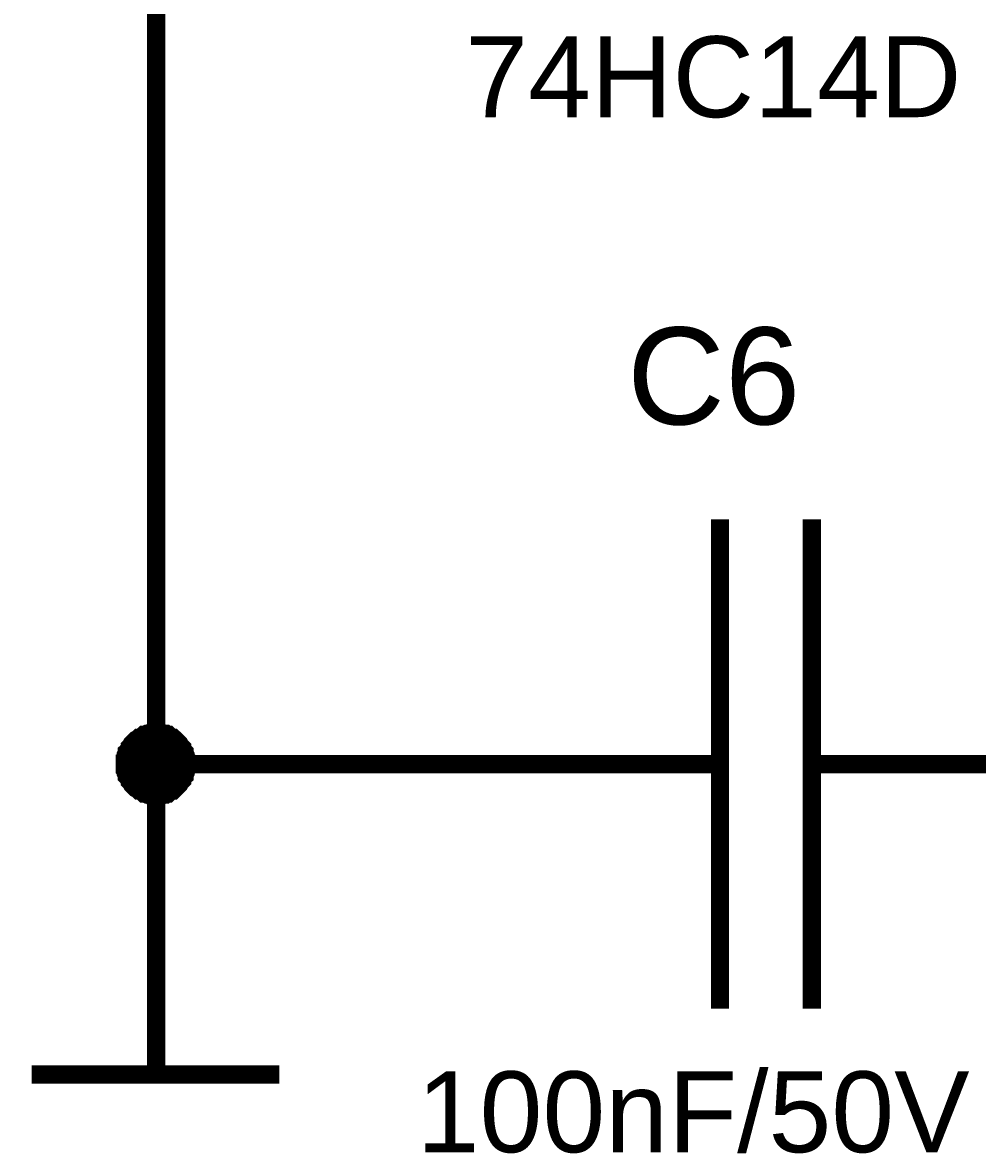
# Model space of a CAD drawing. Header units: millimetres. Extents: x -2024 to 917, y -725 to 13.
# Drawn here: x -1761.17 to -1745.53, y -695.55 to -677.02 of the extents above; entities that cross this region are included whole.
import ezdxf

# ---------------------------------------------------------------- set-up
doc = ezdxf.new("R2010")
doc.units = ezdxf.units.MM
doc.styles.get("Standard").update_dxf_attribs({"font": 'arial.ttf'})

msp = doc.modelspace()

# ---------------------------------------------------------------- linework, layer by layer
at = {"color": 7}
for points, const_width in [([(-1756.483, -674.168), (-1758.982, -674.168), (-1758.982, -689.17), (-1752.742, -689.17)], 0.3), ([(-1749.746, -685.163), (-1749.746, -693.177)], 0.3), ([(-1748.24, -685.163), (-1748.24, -693.177)], 0.3), ([(-1759.495, -689.17), (-1759.495, -689.137), (-1759.495, -689.12), (-1759.495, -689.087), (-1759.478, -689.071), (-1759.478, -689.038), (-1759.478, -689.021), (-1759.462, -688.988), (-1759.462, -688.971), (-1759.445, -688.955), (-1759.429, -688.922), (-1759.412, -688.905), (-1759.412, -688.889), (-1759.396, -688.872), (-1759.379, -688.839), (-1759.363, -688.822), (-1759.346, -688.806), (-1759.329, -688.789), (-1759.313, -688.773), (-1759.28, -688.756), (-1759.263, -688.74), (-1759.247, -688.74), (-1759.23, -688.723), (-1759.197, -688.706), (-1759.181, -688.69), (-1759.164, -688.69), (-1759.131, -688.673), (-1759.114, -688.673), (-1759.081, -688.673), (-1759.065, -688.657), (-1759.032, -688.657), (-1759.015, -688.657), (-1758.982, -688.657)], 0.3), ([(-1759.495, -689.17), (-1759.495, -689.137), (-1759.495, -689.12), (-1759.495, -689.087), (-1759.478, -689.071), (-1759.478, -689.038), (-1759.478, -689.021), (-1759.462, -688.988), (-1759.462, -688.971), (-1759.445, -688.955), (-1759.429, -688.922), (-1759.412, -688.905), (-1759.412, -688.889), (-1759.396, -688.872), (-1759.379, -688.839), (-1759.363, -688.822), (-1759.346, -688.806), (-1759.329, -688.789), (-1759.313, -688.773), (-1759.28, -688.756), (-1759.263, -688.74), (-1759.247, -688.74), (-1759.23, -688.723), (-1759.197, -688.706), (-1759.181, -688.69), (-1759.164, -688.69), (-1759.131, -688.673), (-1759.114, -688.673), (-1759.081, -688.673), (-1759.065, -688.657), (-1759.032, -688.657), (-1759.015, -688.657), (-1758.982, -688.657)], 0.3), ([(-1759.495, -689.17), (-1759.495, -689.137), (-1759.495, -689.12), (-1759.495, -689.087), (-1759.478, -689.071), (-1759.478, -689.038), (-1759.478, -689.021), (-1759.462, -688.988), (-1759.462, -688.971), (-1759.445, -688.955), (-1759.429, -688.922), (-1759.412, -688.905), (-1759.412, -688.889), (-1759.396, -688.872), (-1759.379, -688.839), (-1759.363, -688.822), (-1759.346, -688.806), (-1759.329, -688.789), (-1759.313, -688.773), (-1759.28, -688.756), (-1759.263, -688.74), (-1759.247, -688.74), (-1759.23, -688.723), (-1759.197, -688.706), (-1759.181, -688.69), (-1759.164, -688.69), (-1759.131, -688.673), (-1759.114, -688.673), (-1759.081, -688.673), (-1759.065, -688.657), (-1759.032, -688.657), (-1759.015, -688.657), (-1758.982, -688.657)], 0.3), ([(-1759.495, -689.17), (-1759.495, -689.137), (-1759.495, -689.12), (-1759.495, -689.087), (-1759.478, -689.071), (-1759.478, -689.038), (-1759.478, -689.021), (-1759.462, -688.988), (-1759.462, -688.971), (-1759.445, -688.955), (-1759.429, -688.922), (-1759.412, -688.905), (-1759.412, -688.889), (-1759.396, -688.872), (-1759.379, -688.839), (-1759.363, -688.822), (-1759.346, -688.806), (-1759.329, -688.789), (-1759.313, -688.773), (-1759.28, -688.756), (-1759.263, -688.74), (-1759.247, -688.74), (-1759.23, -688.723), (-1759.197, -688.706), (-1759.181, -688.69), (-1759.164, -688.69), (-1759.131, -688.673), (-1759.114, -688.673), (-1759.081, -688.673), (-1759.065, -688.657), (-1759.032, -688.657), (-1759.015, -688.657), (-1758.982, -688.657)], 0.3), ([(-1758.982, -688.657), (-1758.982, -688.657)], 0.3), ([(-1758.982, -688.657), (-1758.949, -688.657), (-1758.932, -688.657), (-1758.899, -688.657), (-1758.883, -688.673), (-1758.849, -688.673), (-1758.833, -688.673), (-1758.816, -688.69), (-1758.783, -688.69), (-1758.767, -688.706), (-1758.75, -688.723), (-1758.717, -688.74), (-1758.701, -688.74), (-1758.684, -688.756), (-1758.667, -688.773), (-1758.651, -688.789), (-1758.634, -688.806), (-1758.618, -688.822), (-1758.601, -688.839), (-1758.585, -688.872), (-1758.568, -688.889), (-1758.552, -688.905), (-1758.552, -688.922), (-1758.535, -688.955), (-1758.518, -688.971), (-1758.518, -688.988), (-1758.502, -689.021), (-1758.502, -689.038), (-1758.502, -689.071), (-1758.485, -689.087), (-1758.485, -689.12), (-1758.485, -689.137), (-1758.485, -689.17)], 0.3), ([(-1758.982, -688.657), (-1758.982, -688.657)], 0.3), ([(-1758.982, -688.657), (-1758.949, -688.657), (-1758.932, -688.657), (-1758.899, -688.657), (-1758.883, -688.673), (-1758.849, -688.673), (-1758.833, -688.673), (-1758.816, -688.69), (-1758.783, -688.69), (-1758.767, -688.706), (-1758.75, -688.723), (-1758.717, -688.74), (-1758.701, -688.74), (-1758.684, -688.756), (-1758.667, -688.773), (-1758.651, -688.789), (-1758.634, -688.806), (-1758.618, -688.822), (-1758.601, -688.839), (-1758.585, -688.872), (-1758.568, -688.889), (-1758.552, -688.905), (-1758.552, -688.922), (-1758.535, -688.955), (-1758.518, -688.971), (-1758.518, -688.988), (-1758.502, -689.021), (-1758.502, -689.038), (-1758.502, -689.071), (-1758.485, -689.087), (-1758.485, -689.12), (-1758.485, -689.137), (-1758.485, -689.17)], 0.3), ([(-1758.982, -688.657), (-1758.982, -688.657)], 0.3), ([(-1758.982, -688.657), (-1758.949, -688.657), (-1758.932, -688.657), (-1758.899, -688.657), (-1758.883, -688.673), (-1758.849, -688.673), (-1758.833, -688.673), (-1758.816, -688.69), (-1758.783, -688.69), (-1758.767, -688.706), (-1758.75, -688.723), (-1758.717, -688.74), (-1758.701, -688.74), (-1758.684, -688.756), (-1758.667, -688.773), (-1758.651, -688.789), (-1758.634, -688.806), (-1758.618, -688.822), (-1758.601, -688.839), (-1758.585, -688.872), (-1758.568, -688.889), (-1758.552, -688.905), (-1758.552, -688.922), (-1758.535, -688.955), (-1758.518, -688.971), (-1758.518, -688.988), (-1758.502, -689.021), (-1758.502, -689.038), (-1758.502, -689.071), (-1758.485, -689.087), (-1758.485, -689.12), (-1758.485, -689.137), (-1758.485, -689.17)], 0.3), ([(-1758.982, -688.657), (-1758.982, -688.657)], 0.3), ([(-1758.982, -688.657), (-1758.949, -688.657), (-1758.932, -688.657), (-1758.899, -688.657), (-1758.883, -688.673), (-1758.849, -688.673), (-1758.833, -688.673), (-1758.816, -688.69), (-1758.783, -688.69), (-1758.767, -688.706), (-1758.75, -688.723), (-1758.717, -688.74), (-1758.701, -688.74), (-1758.684, -688.756), (-1758.667, -688.773), (-1758.651, -688.789), (-1758.634, -688.806), (-1758.618, -688.822), (-1758.601, -688.839), (-1758.585, -688.872), (-1758.568, -688.889), (-1758.552, -688.905), (-1758.552, -688.922), (-1758.535, -688.955), (-1758.518, -688.971), (-1758.518, -688.988), (-1758.502, -689.021), (-1758.502, -689.038), (-1758.502, -689.071), (-1758.485, -689.087), (-1758.485, -689.12), (-1758.485, -689.137), (-1758.485, -689.17)], 0.3), ([(-1759.495, -689.17), (-1759.495, -689.137), (-1759.495, -689.12), (-1759.495, -689.087), (-1759.478, -689.071), (-1759.478, -689.038), (-1759.478, -689.021), (-1759.462, -688.988), (-1759.462, -688.971), (-1759.445, -688.955), (-1759.429, -688.922), (-1759.412, -688.905), (-1759.412, -688.889), (-1759.396, -688.872), (-1759.379, -688.839), (-1759.363, -688.822), (-1759.346, -688.806), (-1759.329, -688.789), (-1759.313, -688.773), (-1759.28, -688.756), (-1759.263, -688.74), (-1759.247, -688.74), (-1759.23, -688.723), (-1759.197, -688.706), (-1759.181, -688.69), (-1759.164, -688.69), (-1759.131, -688.673), (-1759.114, -688.673), (-1759.081, -688.673), (-1759.065, -688.657), (-1759.032, -688.657), (-1759.015, -688.657), (-1758.982, -688.657)], 0.0991), ([(-1759.495, -689.17), (-1759.495, -689.137), (-1759.495, -689.12), (-1759.495, -689.087), (-1759.478, -689.071), (-1759.478, -689.038), (-1759.478, -689.021), (-1759.462, -688.988), (-1759.462, -688.971), (-1759.445, -688.955), (-1759.429, -688.922), (-1759.412, -688.905), (-1759.412, -688.889), (-1759.396, -688.872), (-1759.379, -688.839), (-1759.363, -688.822), (-1759.346, -688.806), (-1759.329, -688.789), (-1759.313, -688.773), (-1759.28, -688.756), (-1759.263, -688.74), (-1759.247, -688.74), (-1759.23, -688.723), (-1759.197, -688.706), (-1759.181, -688.69), (-1759.164, -688.69), (-1759.131, -688.673), (-1759.114, -688.673), (-1759.081, -688.673), (-1759.065, -688.657), (-1759.032, -688.657), (-1759.015, -688.657), (-1758.982, -688.657)], 0.0991), ([(-1759.495, -689.17), (-1759.495, -689.137), (-1759.495, -689.12), (-1759.495, -689.087), (-1759.478, -689.071), (-1759.478, -689.038), (-1759.478, -689.021), (-1759.462, -688.988), (-1759.462, -688.971), (-1759.445, -688.955), (-1759.429, -688.922), (-1759.412, -688.905), (-1759.412, -688.889), (-1759.396, -688.872), (-1759.379, -688.839), (-1759.363, -688.822), (-1759.346, -688.806), (-1759.329, -688.789), (-1759.313, -688.773), (-1759.28, -688.756), (-1759.263, -688.74), (-1759.247, -688.74), (-1759.23, -688.723), (-1759.197, -688.706), (-1759.181, -688.69), (-1759.164, -688.69), (-1759.131, -688.673), (-1759.114, -688.673), (-1759.081, -688.673), (-1759.065, -688.657), (-1759.032, -688.657), (-1759.015, -688.657), (-1758.982, -688.657)], 0.0991), ([(-1759.495, -689.17), (-1759.495, -689.137), (-1759.495, -689.12), (-1759.495, -689.087), (-1759.478, -689.071), (-1759.478, -689.038), (-1759.478, -689.021), (-1759.462, -688.988), (-1759.462, -688.971), (-1759.445, -688.955), (-1759.429, -688.922), (-1759.412, -688.905), (-1759.412, -688.889), (-1759.396, -688.872), (-1759.379, -688.839), (-1759.363, -688.822), (-1759.346, -688.806), (-1759.329, -688.789), (-1759.313, -688.773), (-1759.28, -688.756), (-1759.263, -688.74), (-1759.247, -688.74), (-1759.23, -688.723), (-1759.197, -688.706), (-1759.181, -688.69), (-1759.164, -688.69), (-1759.131, -688.673), (-1759.114, -688.673), (-1759.081, -688.673), (-1759.065, -688.657), (-1759.032, -688.657), (-1759.015, -688.657), (-1758.982, -688.657)], 0.0991), ([(-1758.982, -688.657), (-1758.982, -688.657)], 0.0991), ([(-1758.982, -688.657), (-1758.949, -688.657), (-1758.932, -688.657), (-1758.899, -688.657), (-1758.883, -688.673), (-1758.849, -688.673), (-1758.833, -688.673), (-1758.816, -688.69), (-1758.783, -688.69), (-1758.767, -688.706), (-1758.75, -688.723), (-1758.717, -688.74), (-1758.701, -688.74), (-1758.684, -688.756), (-1758.667, -688.773), (-1758.651, -688.789), (-1758.634, -688.806), (-1758.618, -688.822), (-1758.601, -688.839), (-1758.585, -688.872), (-1758.568, -688.889), (-1758.552, -688.905), (-1758.552, -688.922), (-1758.535, -688.955), (-1758.518, -688.971), (-1758.518, -688.988), (-1758.502, -689.021), (-1758.502, -689.038), (-1758.502, -689.071), (-1758.485, -689.087), (-1758.485, -689.12), (-1758.485, -689.137), (-1758.485, -689.17)], 0.0991), ([(-1758.982, -688.657), (-1758.982, -688.657)], 0.0991), ([(-1758.982, -688.657), (-1758.949, -688.657), (-1758.932, -688.657), (-1758.899, -688.657), (-1758.883, -688.673), (-1758.849, -688.673), (-1758.833, -688.673), (-1758.816, -688.69), (-1758.783, -688.69), (-1758.767, -688.706), (-1758.75, -688.723), (-1758.717, -688.74), (-1758.701, -688.74), (-1758.684, -688.756), (-1758.667, -688.773), (-1758.651, -688.789), (-1758.634, -688.806), (-1758.618, -688.822), (-1758.601, -688.839), (-1758.585, -688.872), (-1758.568, -688.889), (-1758.552, -688.905), (-1758.552, -688.922), (-1758.535, -688.955), (-1758.518, -688.971), (-1758.518, -688.988), (-1758.502, -689.021), (-1758.502, -689.038), (-1758.502, -689.071), (-1758.485, -689.087), (-1758.485, -689.12), (-1758.485, -689.137), (-1758.485, -689.17)], 0.0991), ([(-1758.982, -688.657), (-1758.982, -688.657)], 0.0991), ([(-1758.982, -688.657), (-1758.949, -688.657), (-1758.932, -688.657), (-1758.899, -688.657), (-1758.883, -688.673), (-1758.849, -688.673), (-1758.833, -688.673), (-1758.816, -688.69), (-1758.783, -688.69), (-1758.767, -688.706), (-1758.75, -688.723), (-1758.717, -688.74), (-1758.701, -688.74), (-1758.684, -688.756), (-1758.667, -688.773), (-1758.651, -688.789), (-1758.634, -688.806), (-1758.618, -688.822), (-1758.601, -688.839), (-1758.585, -688.872), (-1758.568, -688.889), (-1758.552, -688.905), (-1758.552, -688.922), (-1758.535, -688.955), (-1758.518, -688.971), (-1758.518, -688.988), (-1758.502, -689.021), (-1758.502, -689.038), (-1758.502, -689.071), (-1758.485, -689.087), (-1758.485, -689.12), (-1758.485, -689.137), (-1758.485, -689.17)], 0.0991), ([(-1758.982, -688.657), (-1758.982, -688.657)], 0.0991), ([(-1758.982, -688.657), (-1758.949, -688.657), (-1758.932, -688.657), (-1758.899, -688.657), (-1758.883, -688.673), (-1758.849, -688.673), (-1758.833, -688.673), (-1758.816, -688.69), (-1758.783, -688.69), (-1758.767, -688.706), (-1758.75, -688.723), (-1758.717, -688.74), (-1758.701, -688.74), (-1758.684, -688.756), (-1758.667, -688.773), (-1758.651, -688.789), (-1758.634, -688.806), (-1758.618, -688.822), (-1758.601, -688.839), (-1758.585, -688.872), (-1758.568, -688.889), (-1758.552, -688.905), (-1758.552, -688.922), (-1758.535, -688.955), (-1758.518, -688.971), (-1758.518, -688.988), (-1758.502, -689.021), (-1758.502, -689.038), (-1758.502, -689.071), (-1758.485, -689.087), (-1758.485, -689.12), (-1758.485, -689.137), (-1758.485, -689.17)], 0.0991), ([(-1758.982, -689.683), (-1759.015, -689.683), (-1759.032, -689.683), (-1759.065, -689.683), (-1759.081, -689.667), (-1759.114, -689.667), (-1759.131, -689.667), (-1759.164, -689.65), (-1759.181, -689.65), (-1759.197, -689.634), (-1759.23, -689.617), (-1759.247, -689.601), (-1759.263, -689.601), (-1759.28, -689.584), (-1759.313, -689.568), (-1759.329, -689.551), (-1759.346, -689.534), (-1759.363, -689.518), (-1759.379, -689.501), (-1759.396, -689.468), (-1759.412, -689.452), (-1759.412, -689.435), (-1759.429, -689.418), (-1759.445, -689.385), (-1759.462, -689.369), (-1759.462, -689.352), (-1759.478, -689.319), (-1759.478, -689.303), (-1759.478, -689.269), (-1759.495, -689.253), (-1759.495, -689.22), (-1759.495, -689.203), (-1759.495, -689.17)], 0.3), ([(-1759.495, -689.17), (-1759.495, -689.17)], 0.3), ([(-1758.982, -689.683), (-1759.015, -689.683), (-1759.032, -689.683), (-1759.065, -689.683), (-1759.081, -689.667), (-1759.114, -689.667), (-1759.131, -689.667), (-1759.164, -689.65), (-1759.181, -689.65), (-1759.197, -689.634), (-1759.23, -689.617), (-1759.247, -689.601), (-1759.263, -689.601), (-1759.28, -689.584), (-1759.313, -689.568), (-1759.329, -689.551), (-1759.346, -689.534), (-1759.363, -689.518), (-1759.379, -689.501), (-1759.396, -689.468), (-1759.412, -689.452), (-1759.412, -689.435), (-1759.429, -689.418), (-1759.445, -689.385), (-1759.462, -689.369), (-1759.462, -689.352), (-1759.478, -689.319), (-1759.478, -689.303), (-1759.478, -689.269), (-1759.495, -689.253), (-1759.495, -689.22), (-1759.495, -689.203), (-1759.495, -689.17)], 0.3), ([(-1759.495, -689.17), (-1759.495, -689.17)], 0.3), ([(-1758.982, -689.683), (-1759.015, -689.683), (-1759.032, -689.683), (-1759.065, -689.683), (-1759.081, -689.667), (-1759.114, -689.667), (-1759.131, -689.667), (-1759.164, -689.65), (-1759.181, -689.65), (-1759.197, -689.634), (-1759.23, -689.617), (-1759.247, -689.601), (-1759.263, -689.601), (-1759.28, -689.584), (-1759.313, -689.568), (-1759.329, -689.551), (-1759.346, -689.534), (-1759.363, -689.518), (-1759.379, -689.501), (-1759.396, -689.468), (-1759.412, -689.452), (-1759.412, -689.435), (-1759.429, -689.418), (-1759.445, -689.385), (-1759.462, -689.369), (-1759.462, -689.352), (-1759.478, -689.319), (-1759.478, -689.303), (-1759.478, -689.269), (-1759.495, -689.253), (-1759.495, -689.22), (-1759.495, -689.203), (-1759.495, -689.17)], 0.3), ([(-1759.495, -689.17), (-1759.495, -689.17)], 0.3), ([(-1758.982, -689.683), (-1759.015, -689.683), (-1759.032, -689.683), (-1759.065, -689.683), (-1759.081, -689.667), (-1759.114, -689.667), (-1759.131, -689.667), (-1759.164, -689.65), (-1759.181, -689.65), (-1759.197, -689.634), (-1759.23, -689.617), (-1759.247, -689.601), (-1759.263, -689.601), (-1759.28, -689.584), (-1759.313, -689.568), (-1759.329, -689.551), (-1759.346, -689.534), (-1759.363, -689.518), (-1759.379, -689.501), (-1759.396, -689.468), (-1759.412, -689.452), (-1759.412, -689.435), (-1759.429, -689.418), (-1759.445, -689.385), (-1759.462, -689.369), (-1759.462, -689.352), (-1759.478, -689.319), (-1759.478, -689.303), (-1759.478, -689.269), (-1759.495, -689.253), (-1759.495, -689.22), (-1759.495, -689.203), (-1759.495, -689.17)], 0.3), ([(-1759.495, -689.17), (-1759.495, -689.17)], 0.3), ([(-1758.982, -689.17), (-1758.982, -694.254)], 0.3), ([(-1758.485, -689.17), (-1758.485, -689.203), (-1758.485, -689.22), (-1758.485, -689.253), (-1758.502, -689.269), (-1758.502, -689.303), (-1758.502, -689.319), (-1758.518, -689.352), (-1758.518, -689.369), (-1758.535, -689.385), (-1758.552, -689.418), (-1758.552, -689.435), (-1758.568, -689.452), (-1758.585, -689.468), (-1758.601, -689.501), (-1758.618, -689.518), (-1758.634, -689.534), (-1758.651, -689.551), (-1758.667, -689.568), (-1758.684, -689.584), (-1758.701, -689.601), (-1758.717, -689.601), (-1758.75, -689.617), (-1758.767, -689.634), (-1758.783, -689.65), (-1758.816, -689.65), (-1758.833, -689.667), (-1758.849, -689.667), (-1758.883, -689.667), (-1758.899, -689.683), (-1758.932, -689.683), (-1758.949, -689.683), (-1758.982, -689.683)], 0.3), ([(-1758.485, -689.17), (-1758.485, -689.203), (-1758.485, -689.22), (-1758.485, -689.253), (-1758.502, -689.269), (-1758.502, -689.303), (-1758.502, -689.319), (-1758.518, -689.352), (-1758.518, -689.369), (-1758.535, -689.385), (-1758.552, -689.418), (-1758.552, -689.435), (-1758.568, -689.452), (-1758.585, -689.468), (-1758.601, -689.501), (-1758.618, -689.518), (-1758.634, -689.534), (-1758.651, -689.551), (-1758.667, -689.568), (-1758.684, -689.584), (-1758.701, -689.601), (-1758.717, -689.601), (-1758.75, -689.617), (-1758.767, -689.634), (-1758.783, -689.65), (-1758.816, -689.65), (-1758.833, -689.667), (-1758.849, -689.667), (-1758.883, -689.667), (-1758.899, -689.683), (-1758.932, -689.683), (-1758.949, -689.683), (-1758.982, -689.683)], 0.3), ([(-1758.485, -689.17), (-1758.485, -689.203), (-1758.485, -689.22), (-1758.485, -689.253), (-1758.502, -689.269), (-1758.502, -689.303), (-1758.502, -689.319), (-1758.518, -689.352), (-1758.518, -689.369), (-1758.535, -689.385), (-1758.552, -689.418), (-1758.552, -689.435), (-1758.568, -689.452), (-1758.585, -689.468), (-1758.601, -689.501), (-1758.618, -689.518), (-1758.634, -689.534), (-1758.651, -689.551), (-1758.667, -689.568), (-1758.684, -689.584), (-1758.701, -689.601), (-1758.717, -689.601), (-1758.75, -689.617), (-1758.767, -689.634), (-1758.783, -689.65), (-1758.816, -689.65), (-1758.833, -689.667), (-1758.849, -689.667), (-1758.883, -689.667), (-1758.899, -689.683), (-1758.932, -689.683), (-1758.949, -689.683), (-1758.982, -689.683)], 0.3), ([(-1758.485, -689.17), (-1758.485, -689.203), (-1758.485, -689.22), (-1758.485, -689.253), (-1758.502, -689.269), (-1758.502, -689.303), (-1758.502, -689.319), (-1758.518, -689.352), (-1758.518, -689.369), (-1758.535, -689.385), (-1758.552, -689.418), (-1758.552, -689.435), (-1758.568, -689.452), (-1758.585, -689.468), (-1758.601, -689.501), (-1758.618, -689.518), (-1758.634, -689.534), (-1758.651, -689.551), (-1758.667, -689.568), (-1758.684, -689.584), (-1758.701, -689.601), (-1758.717, -689.601), (-1758.75, -689.617), (-1758.767, -689.634), (-1758.783, -689.65), (-1758.816, -689.65), (-1758.833, -689.667), (-1758.849, -689.667), (-1758.883, -689.667), (-1758.899, -689.683), (-1758.932, -689.683), (-1758.949, -689.683), (-1758.982, -689.683)], 0.3), ([(-1758.485, -689.17), (-1758.485, -689.17), (-1758.485, -689.17), (-1758.485, -689.17), (-1758.485, -689.17), (-1758.485, -689.17), (-1758.485, -689.17), (-1758.485, -689.17), (-1758.485, -689.17), (-1758.485, -689.17), (-1758.485, -689.17), (-1758.485, -689.17), (-1758.485, -689.17), (-1758.485, -689.17), (-1758.485, -689.17), (-1758.485, -689.17), (-1758.485, -689.17), (-1758.485, -689.17), (-1758.485, -689.17), (-1758.485, -689.17), (-1758.485, -689.17), (-1758.485, -689.17), (-1758.485, -689.17), (-1758.485, -689.17), (-1758.485, -689.17), (-1758.485, -689.17), (-1758.485, -689.17), (-1758.485, -689.17), (-1758.485, -689.17), (-1758.485, -689.17), (-1758.485, -689.17), (-1758.485, -689.17), (-1758.485, -689.17)], 0.3), ([(-1758.485, -689.17), (-1758.485, -689.17)], 0.3), ([(-1758.485, -689.17), (-1758.485, -689.17), (-1758.485, -689.17), (-1758.485, -689.17), (-1758.485, -689.17), (-1758.485, -689.17), (-1758.485, -689.17), (-1758.485, -689.17), (-1758.485, -689.17), (-1758.485, -689.17), (-1758.485, -689.17), (-1758.485, -689.17), (-1758.485, -689.17), (-1758.485, -689.17), (-1758.485, -689.17), (-1758.485, -689.17), (-1758.485, -689.17), (-1758.485, -689.17), (-1758.485, -689.17), (-1758.485, -689.17), (-1758.485, -689.17), (-1758.485, -689.17), (-1758.485, -689.17), (-1758.485, -689.17), (-1758.485, -689.17), (-1758.485, -689.17), (-1758.485, -689.17), (-1758.485, -689.17), (-1758.485, -689.17), (-1758.485, -689.17), (-1758.485, -689.17), (-1758.485, -689.17), (-1758.485, -689.17)], 0.3), ([(-1758.485, -689.17), (-1758.485, -689.17)], 0.3), ([(-1758.485, -689.17), (-1758.485, -689.17), (-1758.485, -689.17), (-1758.485, -689.17), (-1758.485, -689.17), (-1758.485, -689.17), (-1758.485, -689.17), (-1758.485, -689.17), (-1758.485, -689.17), (-1758.485, -689.17), (-1758.485, -689.17), (-1758.485, -689.17), (-1758.485, -689.17), (-1758.485, -689.17), (-1758.485, -689.17), (-1758.485, -689.17), (-1758.485, -689.17), (-1758.485, -689.17), (-1758.485, -689.17), (-1758.485, -689.17), (-1758.485, -689.17), (-1758.485, -689.17), (-1758.485, -689.17), (-1758.485, -689.17), (-1758.485, -689.17), (-1758.485, -689.17), (-1758.485, -689.17), (-1758.485, -689.17), (-1758.485, -689.17), (-1758.485, -689.17), (-1758.485, -689.17), (-1758.485, -689.17), (-1758.485, -689.17)], 0.3), ([(-1758.485, -689.17), (-1758.485, -689.17)], 0.3), ([(-1758.485, -689.17), (-1758.485, -689.17), (-1758.485, -689.17), (-1758.485, -689.17), (-1758.485, -689.17), (-1758.485, -689.17), (-1758.485, -689.17), (-1758.485, -689.17), (-1758.485, -689.17), (-1758.485, -689.17), (-1758.485, -689.17), (-1758.485, -689.17), (-1758.485, -689.17), (-1758.485, -689.17), (-1758.485, -689.17), (-1758.485, -689.17), (-1758.485, -689.17), (-1758.485, -689.17), (-1758.485, -689.17), (-1758.485, -689.17), (-1758.485, -689.17), (-1758.485, -689.17), (-1758.485, -689.17), (-1758.485, -689.17), (-1758.485, -689.17), (-1758.485, -689.17), (-1758.485, -689.17), (-1758.485, -689.17), (-1758.485, -689.17), (-1758.485, -689.17), (-1758.485, -689.17), (-1758.485, -689.17), (-1758.485, -689.17)], 0.3), ([(-1758.485, -689.17), (-1758.485, -689.17)], 0.3), ([(-1749.746, -689.17), (-1752.742, -689.17)], 0.3), ([(-1748.24, -689.17), (-1745.245, -689.17)], 0.3), ([(-1758.982, -689.683), (-1759.015, -689.683), (-1759.032, -689.683), (-1759.065, -689.683), (-1759.081, -689.667), (-1759.114, -689.667), (-1759.131, -689.667), (-1759.164, -689.65), (-1759.181, -689.65), (-1759.197, -689.634), (-1759.23, -689.617), (-1759.247, -689.601), (-1759.263, -689.601), (-1759.28, -689.584), (-1759.313, -689.568), (-1759.329, -689.551), (-1759.346, -689.534), (-1759.363, -689.518), (-1759.379, -689.501), (-1759.396, -689.468), (-1759.412, -689.452), (-1759.412, -689.435), (-1759.429, -689.418), (-1759.445, -689.385), (-1759.462, -689.369), (-1759.462, -689.352), (-1759.478, -689.319), (-1759.478, -689.303), (-1759.478, -689.269), (-1759.495, -689.253), (-1759.495, -689.22), (-1759.495, -689.203), (-1759.495, -689.17)], 0.0991), ([(-1759.495, -689.17), (-1759.495, -689.17)], 0.0991), ([(-1758.982, -689.683), (-1759.015, -689.683), (-1759.032, -689.683), (-1759.065, -689.683), (-1759.081, -689.667), (-1759.114, -689.667), (-1759.131, -689.667), (-1759.164, -689.65), (-1759.181, -689.65), (-1759.197, -689.634), (-1759.23, -689.617), (-1759.247, -689.601), (-1759.263, -689.601), (-1759.28, -689.584), (-1759.313, -689.568), (-1759.329, -689.551), (-1759.346, -689.534), (-1759.363, -689.518), (-1759.379, -689.501), (-1759.396, -689.468), (-1759.412, -689.452), (-1759.412, -689.435), (-1759.429, -689.418), (-1759.445, -689.385), (-1759.462, -689.369), (-1759.462, -689.352), (-1759.478, -689.319), (-1759.478, -689.303), (-1759.478, -689.269), (-1759.495, -689.253), (-1759.495, -689.22), (-1759.495, -689.203), (-1759.495, -689.17)], 0.0991), ([(-1759.495, -689.17), (-1759.495, -689.17)], 0.0991), ([(-1758.982, -689.683), (-1759.015, -689.683), (-1759.032, -689.683), (-1759.065, -689.683), (-1759.081, -689.667), (-1759.114, -689.667), (-1759.131, -689.667), (-1759.164, -689.65), (-1759.181, -689.65), (-1759.197, -689.634), (-1759.23, -689.617), (-1759.247, -689.601), (-1759.263, -689.601), (-1759.28, -689.584), (-1759.313, -689.568), (-1759.329, -689.551), (-1759.346, -689.534), (-1759.363, -689.518), (-1759.379, -689.501), (-1759.396, -689.468), (-1759.412, -689.452), (-1759.412, -689.435), (-1759.429, -689.418), (-1759.445, -689.385), (-1759.462, -689.369), (-1759.462, -689.352), (-1759.478, -689.319), (-1759.478, -689.303), (-1759.478, -689.269), (-1759.495, -689.253), (-1759.495, -689.22), (-1759.495, -689.203), (-1759.495, -689.17)], 0.0991), ([(-1759.495, -689.17), (-1759.495, -689.17)], 0.0991), ([(-1758.982, -689.683), (-1759.015, -689.683), (-1759.032, -689.683), (-1759.065, -689.683), (-1759.081, -689.667), (-1759.114, -689.667), (-1759.131, -689.667), (-1759.164, -689.65), (-1759.181, -689.65), (-1759.197, -689.634), (-1759.23, -689.617), (-1759.247, -689.601), (-1759.263, -689.601), (-1759.28, -689.584), (-1759.313, -689.568), (-1759.329, -689.551), (-1759.346, -689.534), (-1759.363, -689.518), (-1759.379, -689.501), (-1759.396, -689.468), (-1759.412, -689.452), (-1759.412, -689.435), (-1759.429, -689.418), (-1759.445, -689.385), (-1759.462, -689.369), (-1759.462, -689.352), (-1759.478, -689.319), (-1759.478, -689.303), (-1759.478, -689.269), (-1759.495, -689.253), (-1759.495, -689.22), (-1759.495, -689.203), (-1759.495, -689.17)], 0.0991), ([(-1759.495, -689.17), (-1759.495, -689.17)], 0.0991), ([(-1758.485, -689.17), (-1758.485, -689.203), (-1758.485, -689.22), (-1758.485, -689.253), (-1758.502, -689.269), (-1758.502, -689.303), (-1758.502, -689.319), (-1758.518, -689.352), (-1758.518, -689.369), (-1758.535, -689.385), (-1758.552, -689.418), (-1758.552, -689.435), (-1758.568, -689.452), (-1758.585, -689.468), (-1758.601, -689.501), (-1758.618, -689.518), (-1758.634, -689.534), (-1758.651, -689.551), (-1758.667, -689.568), (-1758.684, -689.584), (-1758.701, -689.601), (-1758.717, -689.601), (-1758.75, -689.617), (-1758.767, -689.634), (-1758.783, -689.65), (-1758.816, -689.65), (-1758.833, -689.667), (-1758.849, -689.667), (-1758.883, -689.667), (-1758.899, -689.683), (-1758.932, -689.683), (-1758.949, -689.683), (-1758.982, -689.683)], 0.0991), ([(-1758.485, -689.17), (-1758.485, -689.203), (-1758.485, -689.22), (-1758.485, -689.253), (-1758.502, -689.269), (-1758.502, -689.303), (-1758.502, -689.319), (-1758.518, -689.352), (-1758.518, -689.369), (-1758.535, -689.385), (-1758.552, -689.418), (-1758.552, -689.435), (-1758.568, -689.452), (-1758.585, -689.468), (-1758.601, -689.501), (-1758.618, -689.518), (-1758.634, -689.534), (-1758.651, -689.551), (-1758.667, -689.568), (-1758.684, -689.584), (-1758.701, -689.601), (-1758.717, -689.601), (-1758.75, -689.617), (-1758.767, -689.634), (-1758.783, -689.65), (-1758.816, -689.65), (-1758.833, -689.667), (-1758.849, -689.667), (-1758.883, -689.667), (-1758.899, -689.683), (-1758.932, -689.683), (-1758.949, -689.683), (-1758.982, -689.683)], 0.0991), ([(-1758.485, -689.17), (-1758.485, -689.203), (-1758.485, -689.22), (-1758.485, -689.253), (-1758.502, -689.269), (-1758.502, -689.303), (-1758.502, -689.319), (-1758.518, -689.352), (-1758.518, -689.369), (-1758.535, -689.385), (-1758.552, -689.418), (-1758.552, -689.435), (-1758.568, -689.452), (-1758.585, -689.468), (-1758.601, -689.501), (-1758.618, -689.518), (-1758.634, -689.534), (-1758.651, -689.551), (-1758.667, -689.568), (-1758.684, -689.584), (-1758.701, -689.601), (-1758.717, -689.601), (-1758.75, -689.617), (-1758.767, -689.634), (-1758.783, -689.65), (-1758.816, -689.65), (-1758.833, -689.667), (-1758.849, -689.667), (-1758.883, -689.667), (-1758.899, -689.683), (-1758.932, -689.683), (-1758.949, -689.683), (-1758.982, -689.683)], 0.0991), ([(-1758.485, -689.17), (-1758.485, -689.203), (-1758.485, -689.22), (-1758.485, -689.253), (-1758.502, -689.269), (-1758.502, -689.303), (-1758.502, -689.319), (-1758.518, -689.352), (-1758.518, -689.369), (-1758.535, -689.385), (-1758.552, -689.418), (-1758.552, -689.435), (-1758.568, -689.452), (-1758.585, -689.468), (-1758.601, -689.501), (-1758.618, -689.518), (-1758.634, -689.534), (-1758.651, -689.551), (-1758.667, -689.568), (-1758.684, -689.584), (-1758.701, -689.601), (-1758.717, -689.601), (-1758.75, -689.617), (-1758.767, -689.634), (-1758.783, -689.65), (-1758.816, -689.65), (-1758.833, -689.667), (-1758.849, -689.667), (-1758.883, -689.667), (-1758.899, -689.683), (-1758.932, -689.683), (-1758.949, -689.683), (-1758.982, -689.683)], 0.0991), ([(-1758.485, -689.17), (-1758.485, -689.17), (-1758.485, -689.17), (-1758.485, -689.17), (-1758.485, -689.17), (-1758.485, -689.17), (-1758.485, -689.17), (-1758.485, -689.17), (-1758.485, -689.17), (-1758.485, -689.17), (-1758.485, -689.17), (-1758.485, -689.17), (-1758.485, -689.17), (-1758.485, -689.17), (-1758.485, -689.17), (-1758.485, -689.17), (-1758.485, -689.17), (-1758.485, -689.17), (-1758.485, -689.17), (-1758.485, -689.17), (-1758.485, -689.17), (-1758.485, -689.17), (-1758.485, -689.17), (-1758.485, -689.17), (-1758.485, -689.17), (-1758.485, -689.17), (-1758.485, -689.17), (-1758.485, -689.17), (-1758.485, -689.17), (-1758.485, -689.17), (-1758.485, -689.17), (-1758.485, -689.17), (-1758.485, -689.17)], 0.0991), ([(-1758.485, -689.17), (-1758.485, -689.17)], 0.0991), ([(-1758.485, -689.17), (-1758.485, -689.17), (-1758.485, -689.17), (-1758.485, -689.17), (-1758.485, -689.17), (-1758.485, -689.17), (-1758.485, -689.17), (-1758.485, -689.17), (-1758.485, -689.17), (-1758.485, -689.17), (-1758.485, -689.17), (-1758.485, -689.17), (-1758.485, -689.17), (-1758.485, -689.17), (-1758.485, -689.17), (-1758.485, -689.17), (-1758.485, -689.17), (-1758.485, -689.17), (-1758.485, -689.17), (-1758.485, -689.17), (-1758.485, -689.17), (-1758.485, -689.17), (-1758.485, -689.17), (-1758.485, -689.17), (-1758.485, -689.17), (-1758.485, -689.17), (-1758.485, -689.17), (-1758.485, -689.17), (-1758.485, -689.17), (-1758.485, -689.17), (-1758.485, -689.17), (-1758.485, -689.17), (-1758.485, -689.17)], 0.0991), ([(-1758.485, -689.17), (-1758.485, -689.17)], 0.0991), ([(-1758.485, -689.17), (-1758.485, -689.17), (-1758.485, -689.17), (-1758.485, -689.17), (-1758.485, -689.17), (-1758.485, -689.17), (-1758.485, -689.17), (-1758.485, -689.17), (-1758.485, -689.17), (-1758.485, -689.17), (-1758.485, -689.17), (-1758.485, -689.17), (-1758.485, -689.17), (-1758.485, -689.17), (-1758.485, -689.17), (-1758.485, -689.17), (-1758.485, -689.17), (-1758.485, -689.17), (-1758.485, -689.17), (-1758.485, -689.17), (-1758.485, -689.17), (-1758.485, -689.17), (-1758.485, -689.17), (-1758.485, -689.17), (-1758.485, -689.17), (-1758.485, -689.17), (-1758.485, -689.17), (-1758.485, -689.17), (-1758.485, -689.17), (-1758.485, -689.17), (-1758.485, -689.17), (-1758.485, -689.17), (-1758.485, -689.17)], 0.0991), ([(-1758.485, -689.17), (-1758.485, -689.17)], 0.0991), ([(-1758.485, -689.17), (-1758.485, -689.17), (-1758.485, -689.17), (-1758.485, -689.17), (-1758.485, -689.17), (-1758.485, -689.17), (-1758.485, -689.17), (-1758.485, -689.17), (-1758.485, -689.17), (-1758.485, -689.17), (-1758.485, -689.17), (-1758.485, -689.17), (-1758.485, -689.17), (-1758.485, -689.17), (-1758.485, -689.17), (-1758.485, -689.17), (-1758.485, -689.17), (-1758.485, -689.17), (-1758.485, -689.17), (-1758.485, -689.17), (-1758.485, -689.17), (-1758.485, -689.17), (-1758.485, -689.17), (-1758.485, -689.17), (-1758.485, -689.17), (-1758.485, -689.17), (-1758.485, -689.17), (-1758.485, -689.17), (-1758.485, -689.17), (-1758.485, -689.17), (-1758.485, -689.17), (-1758.485, -689.17), (-1758.485, -689.17)], 0.0991), ([(-1758.485, -689.17), (-1758.485, -689.17)], 0.0991), ([(-1761.018, -694.254), (-1756.963, -694.254)], 0.3)]:
    msp.add_lwpolyline(points, dxfattribs=dict(at, const_width=const_width))
at = {"color": 7, "const_width": 0.508}
msp.add_lwpolyline([(-1759.209, -689.163, 1), (-1758.701, -689.163, 1)], format="xyb", close=True, dxfattribs=at)

# ---------------------------------------------------------------- texts
at = {"color": 7}
for s, height, p in [('74HC14D', 1.3247, (-1753.917, -678.572)), ('C6', 1.5897, (-1751.269, -683.606)), ('100nF/50V', 1.3247, (-1754.712, -695.529))]:
    msp.add_text(s, height=height, dxfattribs=at).set_placement(p)

doc.saveas('drawing.dxf')
